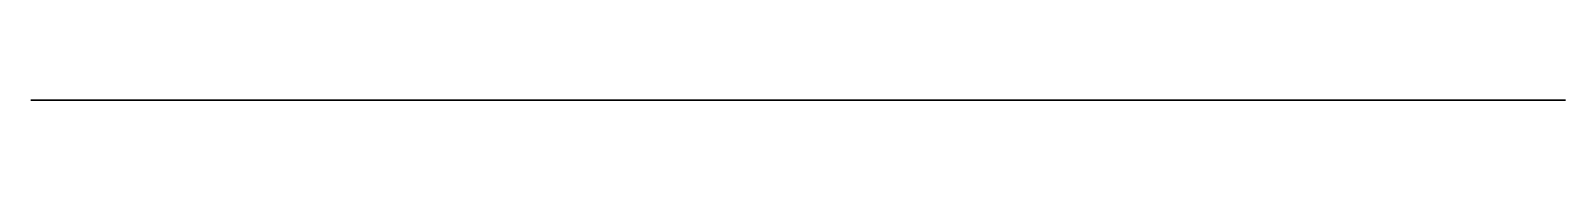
# Model space of a CAD drawing. Header units: inches. Extents: x -5.1 to 4.9, y 0 to 0.
import ezdxf

# ---------------------------------------------------------------- set-up
doc = ezdxf.new("R2010")
doc.units = ezdxf.units.IN
doc.header["$MEASUREMENT"] = 0
doc.layers.add('C. VCS Case Cover_NEW v8_Sketch1', color=7, linetype='Continuous')

msp = doc.modelspace()

# ---------------------------------------------------------------- linework, layer by layer
at = {"layer": 'C. VCS Case Cover_NEW v8_Sketch1'}
for p, q in [((-5.136, 0, -1.296), (-5.136, 0, 1.704)), ((-2.986, 0, -1.296), (-5.136, 0, -1.296)), ((-5.136, 0, 1.704), (4.864, 0, 1.704)), ((-5.135, 0, 5.95), (-5.135, 0, 6.95)), ((-5.135, 0, 6.95), (-4.885, 0, 6.95)), ((-4.885, 0, 5.95), (-5.135, 0, 5.95)), ((-4.885, 0, 3.95), (-5.135, 0, 3.95)), ((-5.135, 0, 4.95), (-4.885, 0, 4.95)), ((-5.135, 0, 3.95), (-5.135, 0, 4.95)), ((-4.885, 0, 3.2), (-4.885, 0, 3.95)), ((-4.885, 0, 7.7), (-2.985, 0, 7.7)), ((4.615, 0, 3.2), (-4.885, 0, 3.2)), ((-4.885, 0, 6.95), (-4.885, 0, 7.7)), ((-4.885, 0, 4.95), (-4.885, 0, 5.95)), ((-4.385, 0, 6.7), (-4.385, 0, 6.2)), ((4.115, 0, 6.7), (-4.385, 0, 6.7)), ((-4.385, 0, 6.2), (4.115, 0, 6.2)), ((-3.335, 0, 4.35), (-3.335, 0, 3.65)), ((-2.335, 0, 4.35), (-3.335, 0, 4.35)), ((-3.335, 0, 3.65), (-2.335, 0, 3.65)), ((-1.086, 0, -1.046), (-2.986, 0, -1.046)), ((-2.986, 0, -1.046), (-2.986, 0, -1.296)), ((-2.985, 0, 7.7), (-2.985, 0, 7.95)), ((-2.985, 0, 7.95), (-1.085, 0, 7.95)), ((-2.335, 0, 3.65), (-2.335, 0, 4.35)), ((0.814, 0, -1.296), (-1.086, 0, -1.296)), ((-1.086, 0, -1.296), (-1.086, 0, -1.046)), ((-1.085, 0, 7.7), (0.815, 0, 7.7)), ((-1.085, 0, 7.95), (-1.085, 0, 7.7)), ((0.814, 0, -1.046), (0.814, 0, -1.296)), ((2.714, 0, -1.046), (0.814, 0, -1.046)), ((0.815, 0, 7.95), (2.715, 0, 7.95)), ((0.815, 0, 7.7), (0.815, 0, 7.95)), ((4.864, 0, -1.296), (2.714, 0, -1.296)), ((2.714, 0, -1.296), (2.714, 0, -1.046)), ((2.715, 0, 7.7), (4.615, 0, 7.7)), ((2.715, 0, 7.95), (2.715, 0, 7.7)), ((4.115, 0, 6.2), (4.115, 0, 6.7)), ((4.865, 0, 5.95), (4.615, 0, 5.95)), ((4.615, 0, 6.95), (4.865, 0, 6.95)), ((4.615, 0, 7.7), (4.615, 0, 6.95)), ((4.615, 0, 4.95), (4.865, 0, 4.95)), ((4.615, 0, 3.95), (4.615, 0, 3.2)), ((4.865, 0, 3.95), (4.615, 0, 3.95)), ((4.615, 0, 5.95), (4.615, 0, 4.95)), ((4.864, 0, 1.704), (4.864, 0, -1.296)), ((4.865, 0, 4.95), (4.865, 0, 3.95)), ((4.865, 0, 6.95), (4.865, 0, 5.95))]:
    msp.add_line(p, q, dxfattribs=at)
at = {"layer": 'C. VCS Case Cover_NEW v8_Sketch1', "extrusion": (0, 1, 0)}
for centre, radius in [((4.455, 1.195), 0.0472), ((4.455, -0.805), 0.0472), ((4.135, 3.85), 0.236), ((4.135, 7.15), 0.236), ((3.929, 1.444), 0.075), ((3.929, 3.335), 0.075), ((3.501, 1.444), 0.075), ((3.501, 3.335), 0.075), ((2.105, 1.195), 0.0472), ((2.105, -0.805), 0.0472), ((-3.103, 1.444), 0.075), ((-3.103, 3.335), 0.075), ((-3.531, 3.335), 0.075), ((-3.531, 1.444), 0.075), ((-3.865, 3.85), 0.236), ((-3.865, 7.15), 0.236)]:
    msp.add_circle(centre, radius, dxfattribs=at)
at = {"layer": 'C. VCS Case Cover_NEW v8_Sketch1'}
for p in [(0, 0, 5), (0, 0), (2.714, 0, -1.296)]:
    msp.add_point(p, dxfattribs=at)

doc.saveas('drawing.dxf')
